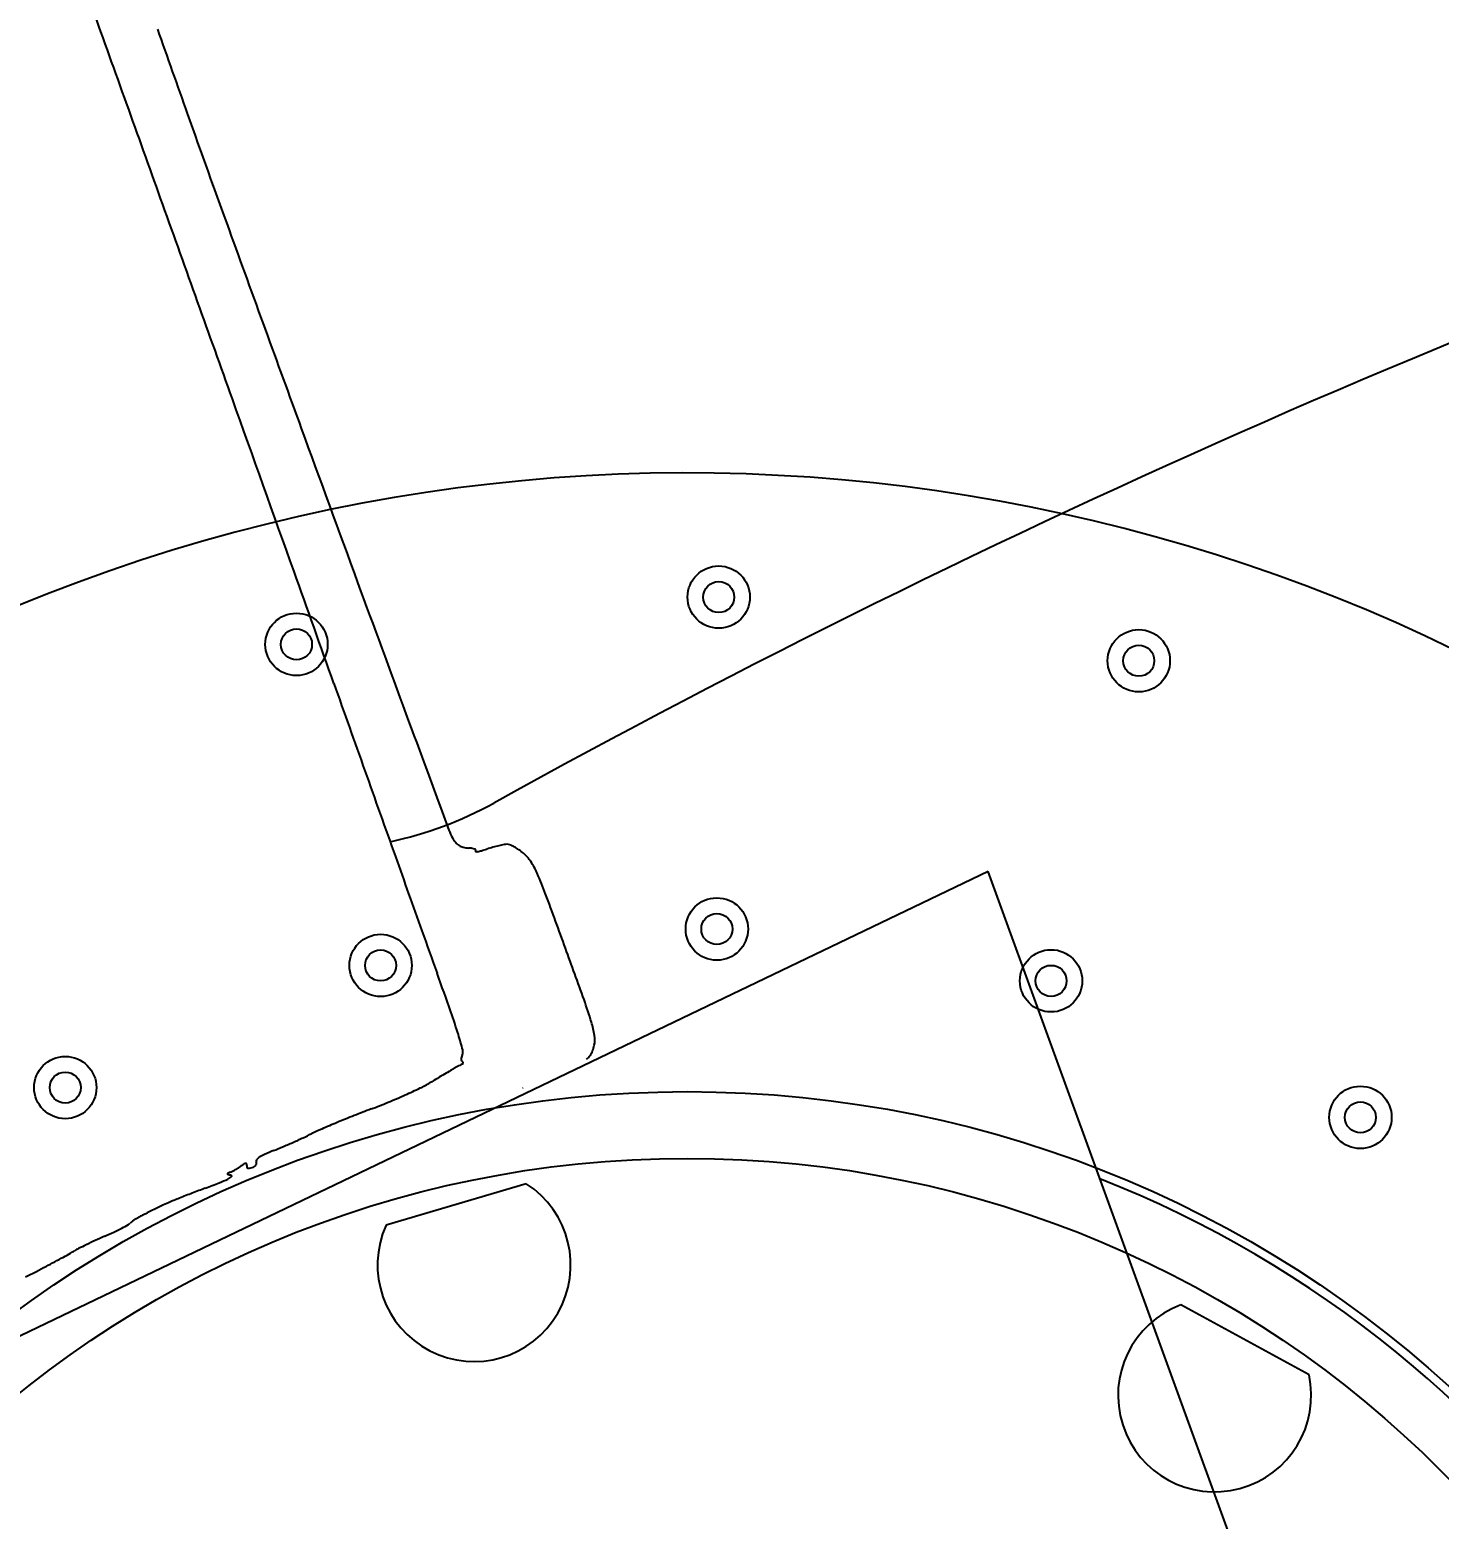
# Model space of a CAD drawing. Header units: metres. Extents: x 26.3 to 44.2, y 14.4 to 19.6.
# Drawn here: x 28.8471 to 28.9155, y 18.7714 to 18.8437 of the extents above; entities that cross this region are included whole.
import ezdxf

# ---------------------------------------------------------------- set-up
doc = ezdxf.new("R2010")
doc.units = ezdxf.units.M
doc.header["$MEASUREMENT"] = 0
for name, color, linetype in [('Brakes', 11, 'Continuous'), ('Rims', 10, 'Continuous'), ('Spokes', 50, 'Continuous'), ('Suspensions', 6, 'Continuous'), ('Tyres', 190, 'Continuous')]:
    doc.layers.add(name, color=color, linetype=linetype)
doc.layers.add('Dimensions', color=7, linetype='Continuous', plot=False)
doc.styles.get("Standard").update_dxf_attribs({"font": 'arial.ttf'})
doc.dimstyles.new('Annotative', dxfattribs={"dimscale": 0, "dimtxt": 0.18, "dimasz": 0.18, "dimexe": 0.18, "dimexo": 0.0625, "dimgap": 0.09, "dimtad": 0, "dimtih": 1, "dimtoh": 1, "dimdec": 4, "dimzin": 0, "dimdsep": 46, "dimtxsty": 'Standard', "dimcen": 0.09, "dimadec": 0, "dimazin": 0, "dimtfac": 1, "dimtdec": 4, "dimtofl": 0, "dimtmove": 0, "dimatfit": 3, "dimfxl": 1, "dimtolj": 1, "dimtzin": 0, "dimarcsym": 0})

# ---------------------------------------------------------------- blocks, each defined once
blk = doc.blocks.new('*D83')
at = {"layer": 'Defpoints', "color": 0, "transparency": 16777216}
for p in [(28.67574575120831, 19.44829767138783), (28.87900149537925, 18.48732803355922), (29.42195853375229, 18.48732803355922)]:
    blk.add_point(p, dxfattribs=at)
at = {"layer": 'Dimensions', "color": 0, "lineweight": -2, "transparency": 16777216}
for p, q in [((28.69137075120831, 19.44829767138783), (29.46695853375229, 19.44829767138783)), ((29.42195853375229, 19.40329767138783), (29.42195853375229, 19.013288636921)), ((29.42195853375229, 18.53232803355922), (29.42195853375229, 18.92233706802605)), ((28.89462649537925, 18.48732803355922), (29.46695853375229, 18.48732803355922))]:
    blk.add_line(p, q, dxfattribs=at)
at = {"layer": 'Dimensions', "color": 0, "transparency": 16777216}
for points in [[(29.41445853375229, 19.40329767138783), (29.42945853375229, 19.40329767138783), (29.42195853375229, 19.44829767138783)], [(29.41445853375229, 18.53232803355922), (29.42945853375229, 18.53232803355922), (29.42195853375229, 18.48732803355922)]]:
    blk.add_solid(points, dxfattribs=at)
at = {"layer": 'Dimensions', "color": 0, "transparency": 16777216, "insert": (29.42195853375229, 18.96781285247351), "char_height": 0.045, "attachment_point": 5}
blk.add_mtext('\\A1;0.9610', dxfattribs=at)
blk = doc.blocks.new('*D85')
at = {"layer": 'Defpoints', "color": 0, "transparency": 16777216}
for p in [(28.93483027428989, 18.95086110084908), (28.82317271646858, 18.52359446646936)]:
    blk.add_point(p, dxfattribs=at)
at = {"layer": 'Dimensions', "color": 0, "lineweight": -2, "transparency": 16777216}
for p, q in [((28.96812045803925, 19.078248669107), (28.94620802464178, 18.99439897857561)), ((29.01312045803926, 19.078248669107), (28.96812045803925, 19.078248669107)), ((28.87900149537923, 18.71472778365922), (28.87900149537924, 18.75972778365922)), ((28.85650149537923, 18.73722778365922), (28.90150149537924, 18.73722778365922))]:
    blk.add_line(p, q, dxfattribs=at)
at = {"layer": 'Dimensions', "color": 0, "transparency": 16777216}
blk.add_solid([(28.93895171168736, 18.99629527030093), (28.9534643375962, 18.99250268685029), (28.93483027428989, 18.95086110084908)], dxfattribs=at)
at = {"layer": 'Dimensions', "color": 0, "transparency": 16777216, "insert": (29.15349221793012, 19.078248669107), "char_height": 0.045, "attachment_point": 5}
blk.add_mtext('\\A1;∅0.4416', dxfattribs=at)
blk = doc.blocks.new('*D41')
at = {"layer": 'Defpoints', "color": 0, "transparency": 16777216}
for p in [(28.89693687476598, 18.78871703635255), (28.86106611599249, 18.6857385309659)]:
    blk.add_point(p, dxfattribs=at)
at = {"layer": 'Dimensions', "color": 0, "lineweight": -2, "transparency": 16777216}
for p, q in [((28.87900149537922, 18.71472778365922), (28.87900149537923, 18.75972778365923)), ((28.85650149537923, 18.73722778365923), (28.90150149537923, 18.73722778365923)), ((28.71853132493215, 18.27654674771765), (28.84626349215218, 18.64324285674554)), ((28.67353132493215, 18.27654674771765), (28.71853132493215, 18.27654674771765))]:
    blk.add_line(p, q, dxfattribs=at)
at = {"layer": 'Dimensions', "color": 0, "transparency": 16777216}
blk.add_solid([(28.83918087978212, 18.64570996071892), (28.85334610452224, 18.64077575277216), (28.86106611599249, 18.6857385309659)], dxfattribs=at)
at = {"layer": 'Dimensions', "color": 0, "transparency": 16777216, "insert": (28.5332209565829, 18.27654674771765), "char_height": 0.045, "attachment_point": 5}
blk.add_mtext('\\A1;∅0.1090', dxfattribs=at)
blk = doc.blocks.new('*D59')
at = {"layer": 'Defpoints', "color": 0, "transparency": 16777216}
for p in [(28.72384681228646, 19.11114646949823), (28.37098025623385, 18.75827991344561), (29.33210497554318, 17.79715519413628)]:
    blk.add_point(p, dxfattribs=at)
at = {"layer": 'Dimensions', "color": 0, "lineweight": -2, "transparency": 16777216}
for p, q in [((28.73489535574249, 19.10009792604219), (29.71679133674919, 18.11820194503551)), ((28.38202879968988, 18.74723136998957), (29.36392478069657, 17.76533538898289)), ((29.6531517264424, 18.1182019450355), (29.55401403801696, 18.01906425661007)), ((29.36392478069657, 17.82897499928968), (29.46306246912201, 17.92811268771511))]:
    blk.add_line(p, q, dxfattribs=at)
at = {"layer": 'Dimensions', "color": 0, "transparency": 16777216}
for points in [[(29.64784842558349, 18.1235052458944), (29.65845502730129, 18.11289864417661), (29.68497153159579, 18.1500217501889)], [(29.35862147983767, 17.83427830014858), (29.36922808155547, 17.82367169843078), (29.33210497554318, 17.79715519413628)]]:
    blk.add_solid(points, dxfattribs=at)
at = {"layer": 'Dimensions', "color": 0, "transparency": 16777216, "insert": (29.50853825356949, 17.9735884721626), "char_height": 0.045, "attachment_point": 5}
blk.add_mtext('\\A1;0.4990', dxfattribs=at)

msp = doc.modelspace()

# ---------------------------------------------------------------- linework, layer by layer
at = {"layer": 'Brakes'}
for p, q in [((28.89360688521048, 18.802845513761), (28.82813517048717, 18.77142536607308)), ((28.91174535515057, 18.75301047717715), (28.89360688521048, 18.802845513761))]:
    msp.add_line(p, q, dxfattribs=at)
at = {"layer": 'Brakes', "linetype": 'ByBlock'}
for p, q in [((28.87120395231156, 18.7876970805581), (28.86440567630772, 18.78569265291705)), ((28.9091749818784, 18.77842866131788), (28.90295053043833, 18.78181842400319))]:
    msp.add_line(p, q, dxfattribs=at)
for centre, radius in [((28.88053852255461, 18.81616950112777), 0.001512029355742486), ((28.88053852255461, 18.81616950112777), 0.0007518716406317414), ((28.86005452968967, 18.81387743923954), 0.001512029355742487), ((28.86005452968967, 18.81387743923954), 0.0007518716406317418), ((28.9009177695576, 18.81308181542789), 0.001512029355742486), ((28.9009177695576, 18.81308181542789), 0.0007518716406317414), ((28.88044731259758, 18.80006182370367), 0.001512029355742487), ((28.88044731259758, 18.80006182370367), 0.0007518716406317418), ((28.86413540132628, 18.79829501074008), 0.001512029355742488), ((28.86413540132628, 18.79829501074008), 0.000751871640631742), ((28.89666069381476, 18.7975466006764), 0.001512029355742486), ((28.89666069381476, 18.7975466006764), 0.0007518716406317414), ((28.84883658979732, 18.7923665671693), 0.001512029355742488), ((28.84883658979732, 18.7923665671693), 0.0007518716406317423), ((28.87900149537923, 18.73722778365921), 0.0549412533544073), ((28.91167062984178, 18.79092074995096), 0.001512029355742486), ((28.91167062984178, 18.79092074995096), 0.0007518716406317413), ((28.87900149537923, 18.73722778365921), 0.05170301099999999)]:
    msp.add_circle(centre, radius, dxfattribs=at)
for centre, radius, start, end in [((28.87900149537923, 18.73722778365921), 0.0849665584227265, 44.83851932975984, 315.4796601216781), ((28.86867168499546, 18.78375476250972), 0.004685536186470461, 155.569453362772, 57.28616886049586), ((28.90459675866181, 18.77743160488327), 0.004685536186470476, 110.5694533627399, 12.28616886044475)]:
    msp.add_arc(centre, radius, start, end, dxfattribs=at)
at = {"layer": 'Rims'}
msp.add_arc((29.0895340323314, 18.40857652699848), 0.4543631819999999, 97.92308624074167, 118.9468114050894, dxfattribs=at)
at = {"layer": 'Spokes'}
msp.add_arc((28.87900149537923, 18.73722778365922), 0.05452358183999999, 151.4635718352385, 68.4456161614107, dxfattribs=at)
at = {"layer": 'Suspensions'}
for centre, radius, start, end in [((13.03670744490239, 13.17444833767402), 16.79933208183797, 19.69205425902026, 19.72551499401824), ((32.07024962275189, 19.98016447878495), 3.411772935367602, 199.4563890025336, 199.5294984147125), ((29.63606260250278, 19.11676206785583), 0.8289972631993451, 199.5294372936497, 199.9435707372211), ((11.49902578876019, 12.62412624391421), 18.43252505343561, 19.66086464169958, 19.69203354556258), ((34.86655248558316, 21.01466382391649), 6.393173347100233, 199.9434936697147, 200.0353960951277), ((13.4521819766542, 13.3219607086571), 16.35844886524317, 19.62966918006079, 19.66083808392372), ((33.66708835772768, 20.57725392058371), 5.116442515035854, 200.0353823344212, 200.1245345628467), ((25.96469637893464, 17.78476422381815), 3.073885196002544, 19.52226363441648, 19.62975050890207), ((31.41299954073808, 19.75127914089711), 2.715786202367396, 200.1245195586387, 200.2677589887706), ((34.58551893832406, 20.8413386232611), 6.072766030531579, 199.5223579711165, 199.5647568474726), ((43.42549708778986, 24.18713196474049), 15.52113225753707, 200.2676827026706, 200.2899134650518), ((34.20433459226531, 20.70586635498412), 5.668224016464993, 199.564730463287, 199.6094211707409), ((28.86082696809941, 18.82207981049448), 0.01817452727999999, 281.9682513007361, 298.9468114050894), ((28.86993445469503, 18.80577870612503), 0.002647587313709033, 200.2900703785553, 209.3792881723807), ((28.86899740415776, 18.80525115289593), 0.001572238012817593, 209.3793333322031, 219.201832704634), ((28.86830223312724, 18.80468414852741), 0.0006751556779146389, 219.2018535745429, 237.6758366831228), ((28.86828977751971, 18.80466446350937), 0.0006518609983882284, 237.675809432029, 256.5486615290745), ((28.86846422281096, 18.80539380081353), 0.001401770368163564, 256.5485862189166, 267.1947284714468), ((28.86830300677002, 18.80210363168437), 0.001892346131042824, 81.56837393215524, 87.19483475654569), ((28.86850463026572, 18.80346385247596), 0.0005172633568601116, 66.79903235402956, 81.56797034420154), ((28.86867014429632, 18.80385000291658), 9.713592727211417e-05, 26.08147233573273, 66.80012790934303), ((28.86875531297032, 18.80383199864297), 1.458926426442686e-05, 128.433515978174, 263.6454401343794), ((28.86872119449773, 18.80387499264373), 4.029747615412193e-05, 308.4344953703605, 26.08024864399799), ((28.86878800710174, 18.80412566952801), 0.0003100744499232786, 263.6473725110713, 280.0841067363472), ((28.86847451691832, 18.80588856807326), 0.00210062949678878, 280.0834253341965, 285.4407506282671), ((28.86702305087056, 18.81114348177112), 0.007552314709614051, 285.4407494948593, 287.5079251588281), ((28.87195970413338, 18.79549406189614), 0.008857282721813175, 105.548414406387, 107.5081114856942), ((28.8717981332104, 18.79607461457731), 0.008254666279047505, 103.482110389666, 105.5481402312175), ((28.8715901467984, 18.79694235702926), 0.007362346096907234, 101.4861522779885, 103.4825159246607), ((28.87031132623405, 18.80323571831509), 0.0009403698971978948, 92.39110516681687, 101.4858147034918), ((28.87028562269482, 18.80385124833027), 0.000324303446641275, 67.39022203112758, 92.39094407890917), ((28.86961072773506, 18.802230675112), 0.002079792199798165, 61.05652770218029, 67.39045270401144), ((28.86939790344321, 18.80184581018963), 0.002519582135513662, 54.90058971491126, 61.0568006479455), ((28.86918828418545, 18.80154759825027), 0.002884096323441568, 49.33697370253859, 54.89998862789068), ((28.86980529840003, 18.80226585760425), 0.0019372050729567, 33.38047763824138, 49.33741512555388), ((33.69621432250003, 20.5248423433082), 5.128820733812134, 199.6094593443737, 199.6520874038399), ((28.86819766821299, 18.80120661088692), 0.003862426729399401, 23.85830635111141, 33.38042398699327), ((28.85563822818097, 18.79565197483578), 0.01759536216136801, 20.29842907738737, 23.85827331537891), ((28.38126852705154, 18.62019180794125), 0.5233748432756993, 19.99249771168873, 20.29845699252604), ((29.4591806403992, 19.01176039558168), 0.6297240018234317, 199.6520498833509, 199.8518975116389), ((28.44970832608291, 18.64509266174625), 0.4505458750642682, 19.65479741927537, 19.99238390800945), ((28.66390355189887, 18.72462906257153), 0.2157995341527972, 19.3270643466557, 19.8518927695793), ((28.85395496633008, 18.78947416914545), 0.02128911526895497, 16.55285587176903, 19.65488911206307), ((28.83958827951668, 18.78624607608695), 0.02962279051208083, 17.05677210080291, 19.32721497299127), ((28.86932772777168, 18.79404322089368), 0.005251720585952272, 9.265432181774663, 16.55283179075538), ((28.84992612641214, 18.78941787224038), 0.01880930960754481, 14.69995067661083, 17.05678677816006), ((28.87285556120047, 18.79475658611573), 0.00167982884888246, 338.6677299418965, 348.6256532050796), ((28.87323393547121, 18.79468047019289), 0.001293874547869889, 348.625591099132, 9.265304656055786), ((28.86842250878844, 18.79374318261706), 0.0003746561185835984, 165.4255365577897, 180.3996438373873), ((28.86827409540008, 18.79374214576595), 0.0002262391084321635, 180.3992295317483, 199.9327396648118), ((28.86864787178554, 18.79368459223593), 0.0006075108226514522, 155.0005486429288, 165.4259962644383), ((28.86813060099777, 18.79369010957139), 7.360094467065108e-05, 199.9333343571875, 245.0002694224321), ((28.86776291198874, 18.79409725145559), 0.0003689324545387355, 334.9997033082097, 14.69957073689756), ((28.86804646154783, 18.79350967429417), 0.0001254878202168761, 43.98963597788156, 64.99938747080526), ((28.86810118144731, 18.79356768769708), 4.745791679897568e-05, 313.0060417197943, 356.8339147757694), ((28.86810626713264, 18.79356740470994), 4.236436461212924e-05, 356.8361737519425, 43.99183836105905), ((28.87351695473957, 18.79451475264561), 0.000977881192023469, 307.9826721973116, 323.0510260747557), ((28.87356245817348, 18.79448051523051), 0.0009209359288435363, 323.0516033809688, 338.6679914912247), ((29.34191932826911, 17.99060162272159), 0.9323064422943558, 120.6319256631318, 120.6575941722463), ((29.27757799187578, 18.09926518457129), 0.8060227250940026, 120.6035142963163, 120.6321621859237), ((29.24755328361678, 18.15001921301206), 0.7470527794295783, 120.5768507820852, 120.6032068405451), ((28.90306321496298, 18.73305810984023), 0.06984692991628332, 120.4271733873897, 120.5770591252264), ((28.87192858697966, 18.78606815186535), 0.008369864150562824, 119.5252418798227, 120.4270727946604), ((28.87220561759528, 18.78557905367762), 0.008931970011317587, 118.6664219480661, 119.5253962523927), ((28.87173811436906, 18.7864342040505), 0.007957371926897537, 117.8144921105318, 118.6665910171283), ((28.86869025669801, 18.79221140855886), 0.001425486417085039, 114.7710241380136, 117.8139387606101), ((28.86802838291783, 18.79364573058423), 0.0001541833501417396, 294.7723723420031, 313.0079365434603), ((28.85323499156205, 18.8191397805389), 0.02970307675185849, 294.0220882107528, 295.5786760130709), ((28.8634571969202, 18.79778399336097), 0.006026862350632246, 295.578698300807, 300.6574813995293), ((28.87272614502288, 18.78950281726718), 0.003309338187015086, 120.4979910877616, 120.4980044523469), ((28.8531015961931, 18.81920377749888), 0.02981453307252685, 290.7769309460834, 292.4675841398787), ((28.85175242304765, 18.8224663990984), 0.033345109211385, 292.4674461521642, 294.021971401442), ((28.88283529263365, 18.74054844725631), 0.05427085898531682, 112.5527196434371, 113.403214290342), ((28.88534284234703, 18.73451030766554), 0.06080897303153863, 111.7010432453662, 112.5526837920592), ((28.88302382085777, 18.74033700360886), 0.05453774936672167, 110.7768114318303, 111.7008727563433), ((28.84455830447209, 18.82417817097055), 0.03772365282977678, 293.9567912465578, 294.7969727934621), ((28.85256694941919, 18.80684359955223), 0.01862847647186757, 294.7968057051201, 296.2211604448554), ((28.86556085812925, 18.78046115783702), 0.01078027893231318, 113.4031954943352, 116.221318254139), ((28.86296436114107, 18.7791914912973), 0.01088644625310543, 111.6796878077197, 114.1497278127511), ((28.85214635053433, 18.80640408625282), 0.01839758826574171, 291.679622066703, 293.1163522126325), ((28.84457722025385, 18.8241358098187), 0.03767726030179205, 293.1162503780982, 293.9566611050396), ((28.85496329934399, 18.79209385279044), 0.004271960303373926, 299.7729966453128, 302.1328118119301), ((28.85546667861472, 18.7912924391727), 0.003325570068461078, 302.1326122373554, 304.9798368068815), ((28.85867393511602, 18.78670851755725), 0.002268965805316023, 120.5575419369833, 124.9790815455848), ((28.85761569117453, 18.78850094661536), 0.0001874562166018938, 93.10381248087013, 120.5584964690655), ((28.85760766861355, 18.78864888003085), 3.930542551399117e-05, 15.48202821433704, 93.10250081741432), ((28.85780049870109, 18.78855091051163), 0.0001556682708652247, 168.2834819491572, 197.5082949901683), ((28.85748798247381, 18.78861572631947), 0.0001634985840337024, 348.2825066737448, 15.4827822035301), ((28.85772100566567, 18.7885258323963), 7.231327974270332e-05, 197.5072339030897, 249.2551641052785), ((28.85764007861204, 18.7892164388515), 0.0007787282563844729, 280.394919361988, 289.9998569046902), ((28.85773366960842, 18.78895928318413), 0.0005050709673713936, 290.0004202631609, 303.7235236279234), ((28.85785441818943, 18.78877839765757), 0.000287585810425441, 303.7225949041347, 324.6432563199056), ((28.85794490088059, 18.7887141955304), 0.0001766397400620096, 324.643833498012, 352.3828954531306), ((28.85817732804415, 18.78880824569571), 8.510232335722828e-05, 139.6875558567632, 211.3095122644272), ((28.85800867959888, 18.78870566561628), 0.0001122931446557873, 352.383217382655, 31.31032481070324), ((28.85858322902995, 18.78846387090972), 0.0006174082537185973, 122.9797049560246, 139.6879714616483), ((28.85930716145972, 18.78734825154947), 0.001947327318855962, 114.1495863756753, 122.9797652123556), ((28.8543925884101, 18.79257831863792), 0.005199994838995599, 291.649721785415, 296.6048052984424), ((28.85672223192647, 18.78818837326403), 2.285697979480288e-05, 114.1104112793135, 200.0005818230074), ((28.85674031303444, 18.78819495496825), 4.209873896736316e-05, 200.0012355779172, 255.3698920382353), ((28.85776259627142, 18.7858637060499), 0.002569705154827346, 111.1065727593755, 114.1100747447005), ((28.85628559728943, 18.7887988689054), 0.0009729719034304351, 296.6045443145654, 309.6159403072245), ((28.85809156488987, 18.79337089094101), 0.005391509432758032, 255.3686919417211, 257.127408666426), ((28.85645631388845, 18.78924788524272), 0.00105783429683344, 291.1060810261463, 297.3813795379644), ((28.85688205934168, 18.78807827762314), 3.754752068224469e-05, 309.6167112947201, 77.12795619176153), ((28.85516353429794, 18.79174390672242), 0.003868777607673813, 297.3812993597555, 299.7725092403376), ((28.85775183467585, 18.78860722563407), 0.0001593494045619625, 249.2550767985992, 280.394793704479), ((28.87234491194486, 18.74246445581014), 0.0480216434181085, 111.172822544772, 111.9680847725328), ((28.87291435801906, 18.74099467954721), 0.0495978766093367, 110.3967539368519, 111.1729941894212), ((28.84397576197406, 18.81882172171626), 0.0334351941145582, 290.3967499004522, 291.6496815243665), ((28.91203154184451, 18.66737438180303), 0.1328375520623225, 116.3807027314664, 116.5088160811133), ((28.91520337026658, 18.66098012209199), 0.139975272474655, 116.2538725026012, 116.3808399370127), ((28.89189590602503, 18.70823491735211), 0.08728510674663453, 116.0730427068631, 116.2538681494839), ((28.85612750462973, 18.78133431797302), 0.005903899398066637, 112.7387908864465, 116.0729408339809), ((28.87046839408339, 18.74711692388756), 0.04300499329456024, 111.9683162607255, 112.7390561811139), ((28.84402934866301, 18.80024928160081), 0.01653198284042841, 297.1925870624413, 298.452164797084), ((28.85177053070612, 18.78596336873608), 0.0002834996557380147, 298.4520958515466, 321.717357530991), ((28.85227323126749, 18.78556661064566), 0.0003569102416858722, 126.4803831479309, 141.7178204081774), ((28.8537823051639, 18.78352570232375), 0.00289514009793655, 123.21872713957, 126.4797828078009), ((28.853999700393, 18.78319372074372), 0.003291968089775349, 119.8646070384477, 123.2186916723264), ((28.85419064452951, 18.78286117611195), 0.003675433336408678, 116.7764938158718, 119.8645494354657), ((28.87482446509203, 18.74197244051206), 0.04947546881620447, 116.509309499417, 116.7769952595744), ((28.86228908513461, 18.75893715547393), 0.02863889052462956, 114.7650593542957, 115.7372483097295), ((28.86410811904707, 18.75499402260971), 0.03298137612147105, 113.8904502713263, 114.7650088047652), ((28.84255407392726, 18.80365531279087), 0.02023984166920654, 293.8905331799437, 295.268594660478), ((28.84566039417384, 18.79707452436328), 0.01296275421591594, 295.2685636689304, 297.1927399154135), ((28.8230146267248, 18.8311043782774), 0.05355319148329674, 298.2142326238243, 298.7170595780237), ((28.82520468521228, 18.82710635716621), 0.04899462494479009, 298.7174099092144, 299.1876930073843), ((28.84664503527216, 18.78872411700252), 0.005030037255981045, 299.1871030391463, 301.6908289957798), ((28.85060796275725, 18.78230535407109), 0.002513523695193273, 116.6384365249251, 121.6915636541551), ((28.86129517084734, 18.76099886604129), 0.02635011004732368, 115.7371920816119, 116.6381062781575), ((28.82357336587989, 18.83062472752119), 0.05287136050072566, 296.1923684935782, 296.8336211844783), ((28.8327123664304, 18.81255902966015), 0.03262560118511895, 296.8335427798921, 297.7541664133134), ((28.81982173444435, 18.83705533955914), 0.06030659812608113, 297.7543559217731, 298.214325822111)]:
    msp.add_arc(centre, radius, start, end, dxfattribs=at)
at = {"layer": 'Tyres'}
for radius in [0.2498997501, 0.23172522282, 0.2208077144671304]:
    msp.add_circle((28.87900149537923, 18.73722778365922), radius, dxfattribs=at)

# ---------------------------------------------------------------- dimensions: what is measured, and where the dimension line sits
at = {"layer": 'Dimensions'}
dim = msp.add_linear_dim(base=(29.42195853375229, 18.48732803355922), p1=(28.67574575120829, 19.44829767138782), p2=(28.87900149537923, 18.48732803355922), angle=90, dimstyle='Annotative', dxfattribs=at)
dim.commit()
dim.dimension.update_dxf_attribs({"geometry": '*D83', "text_midpoint": (29.42195853375229, 18.96781285247351)})
dim = msp.add_aligned_dim(p1=(28.72384681228646, 19.11114646949823), p2=(28.37098025623385, 18.75827991344561), distance=1.3592356131792889, dimstyle='Annotative', dxfattribs=at)
dim.commit()
dim.dimension.update_dxf_attribs({"geometry": '*D59', "text_midpoint": (29.50853825356949, 17.9735884721626)})
for p1, p2, picture, middle in [((28.82317271646858, 18.52359446646936), (28.93483027428989, 18.95086110084908), '*D85', (29.15349221793012, 19.078248669107)), ((28.89693687476598, 18.78871703635255), (28.86106611599249, 18.6857385309659), '*D41', (28.5332209565829, 18.27654674771765))]:
    dim = msp.add_diameter_dim_2p(p1=p1, p2=p2, dimstyle='Annotative', dxfattribs=at)
    dim.commit()
    dim.dimension.update_dxf_attribs({"geometry": picture, "text_midpoint": middle, "dimtype": 163})

doc.saveas('drawing.dxf')
